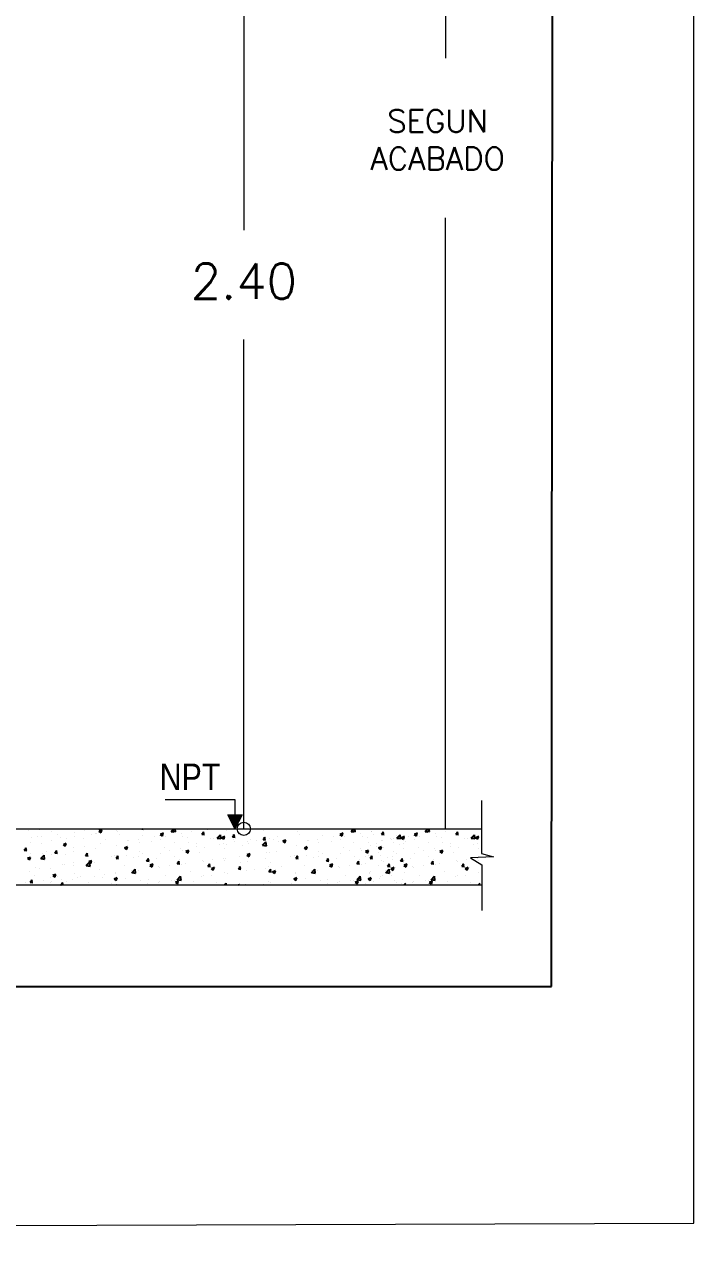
# Model space of a CAD drawing. Header units: inches. Extents: x 1693 to 10990, y 1878 to 5055.
# Drawn here: x 1816.83 to 1839.81, y 2180.96 to 2222.64 of the extents above; entities that cross this region are included whole.
import ezdxf

# ---------------------------------------------------------------- set-up
doc = ezdxf.new("R2010")
doc.units = ezdxf.units.IN
doc.layers.add('DETALLE', color=3, linetype='Continuous')
for name, color, linetype, lineweight in [('DETALLE2', 1, 'Continuous', 5), ('IE LEYENDA', 21, 'Continuous', 13), ('IE-DIAGRAMA', 1, 'Continuous', 0), ('npt', 84, 'Continuous', 13)]:
    doc.layers.add(name, color=color, linetype=linetype, lineweight=lineweight)
doc.styles.add('Arial Narrow', font='ARIALN.TTF')
doc.styles.add('Romans', font='romans.shx')

# ---------------------------------------------------------------- blocks, each defined once
blk = doc.blocks.new('_Origin')
at = {"color": 0, "linetype": 'ByBlock', "lineweight": -2}
blk.add_line((0, 0), (-1, 0), dxfattribs=at)
blk.add_circle((0, 0), 0.5, dxfattribs=at)

msp = doc.modelspace()

# ---------------------------------------------------------------- hatches: boundary and pattern name
at = {"layer": 'npt', "ltscale": 0.25}
msp.add_hatch(color=4, dxfattribs=at).paths.add_polyline_path([(1823.816, 2195.486), (1824.306, 2195.486), (1824.061, 2195.006)])

# ---------------------------------------------------------------- linework, layer by layer
at = {"color": 6, "lineweight": 5}
for p, q in [((1831.284, 2240.8), (1831.284, 2221.47)), ((1824.367, 2231.467), (1824.367, 2215.568)), ((1831.284, 2195.006), (1831.284, 2215.985)), ((1824.367, 2195.461), (1824.367, 2211.813))]:
    msp.add_line(p, q, dxfattribs=at)
at = {"color": 3, "linetype": 'Continuous'}
for p, q in [((1816.974, 2194.945), (1816.974, 2194.945)), ((1817.354, 2195.006), (1817.363, 2195)), ((1817.363, 2195), (1817.365, 2195.006)), ((1818.906, 2194.944), (1818.906, 2194.944)), ((1819.273, 2194.992), (1819.273, 2194.992)), ((1819.393, 2194.932), (1819.466, 2194.882)), ((1819.399, 2194.945), (1819.502, 2194.984)), ((1819.467, 2194.882), (1819.496, 2194.971)), ((1819.982, 2194.955), (1819.982, 2194.955)), ((1820.027, 2194.929), (1820.027, 2194.929)), ((1820.864, 2195.006), (1820.914, 2195.001)), ((1820.896, 2194.998), (1820.894, 2195.006)), ((1821.876, 2194.918), (1821.947, 2195.002)), ((1821.886, 2194.933), (1822.016, 2194.913)), ((1821.888, 2194.928), (1821.963, 2195.006)), ((1821.946, 2194.906), (1821.929, 2194.998)), ((1822.015, 2194.907), (1822.003, 2195.006)), ((1823.132, 2194.974), (1823.132, 2194.974)), ((1823.772, 2194.961), (1823.772, 2194.961)), ((1825.043, 2194.961), (1825.043, 2194.961)), ((1826.197, 2194.929), (1826.197, 2194.929)), ((1828.046, 2194.918), (1828.116, 2195.002)), ((1828.055, 2194.933), (1828.185, 2194.913)), ((1828.057, 2194.928), (1828.132, 2195.006)), ((1828.115, 2194.906), (1828.098, 2194.998)), ((1828.184, 2194.907), (1828.173, 2195.006)), ((1828.746, 2194.929), (1828.746, 2194.929)), ((1830.595, 2194.918), (1830.666, 2195.002)), ((1830.605, 2194.933), (1830.735, 2194.913)), ((1830.607, 2194.928), (1830.682, 2195.006)), ((1830.665, 2194.906), (1830.648, 2194.998)), ((1830.734, 2194.907), (1830.722, 2195.006)), ((1817.037, 2194.529), (1817.037, 2194.529)), ((1817.061, 2194.701), (1817.061, 2194.701)), ((1817.282, 2194.749), (1817.282, 2194.749)), ((1817.421, 2194.516), (1817.421, 2194.516)), ((1817.427, 2194.749), (1817.427, 2194.749)), ((1817.755, 2194.912), (1817.755, 2194.912)), ((1817.776, 2194.622), (1817.776, 2194.622)), ((1817.982, 2194.822), (1817.982, 2194.822)), ((1818.064, 2194.716), (1818.064, 2194.716)), ((1818.17, 2194.473), (1818.272, 2194.512)), ((1818.275, 2194.662), (1818.275, 2194.662)), ((1818.536, 2194.732), (1818.536, 2194.732)), ((1818.537, 2194.879), (1818.537, 2194.879)), ((1818.845, 2194.683), (1818.845, 2194.683)), ((1819.129, 2194.809), (1819.129, 2194.809)), ((1819.288, 2194.835), (1819.288, 2194.835)), ((1819.318, 2194.846), (1819.318, 2194.846)), ((1819.627, 2194.65), (1819.627, 2194.65)), ((1820.099, 2194.813), (1820.099, 2194.813)), ((1820.366, 2194.61), (1820.366, 2194.61)), ((1820.408, 2194.617), (1820.408, 2194.617)), ((1820.733, 2194.658), (1820.733, 2194.658)), ((1820.77, 2194.551), (1820.77, 2194.551)), ((1820.881, 2194.78), (1820.881, 2194.78)), ((1821.189, 2194.584), (1821.189, 2194.584)), ((1821.287, 2194.731), (1821.287, 2194.731)), ((1821.497, 2194.814), (1821.57, 2194.765)), ((1821.503, 2194.828), (1821.606, 2194.867)), ((1821.521, 2194.654), (1821.521, 2194.654)), ((1821.57, 2194.765), (1821.6, 2194.854)), ((1821.662, 2194.747), (1821.662, 2194.747)), ((1821.876, 2194.917), (1821.964, 2194.909)), ((1821.971, 2194.551), (1821.971, 2194.551)), ((1822.211, 2194.853), (1822.211, 2194.853)), ((1822.261, 2194.748), (1822.261, 2194.748)), ((1822.443, 2194.714), (1822.443, 2194.714)), ((1822.483, 2194.522), (1822.483, 2194.522)), ((1822.578, 2194.901), (1822.578, 2194.901)), ((1822.752, 2194.517), (1822.752, 2194.517)), ((1822.926, 2194.826), (1822.997, 2194.91)), ((1822.926, 2194.825), (1823.014, 2194.818)), ((1822.995, 2194.814), (1822.979, 2194.906)), ((1823.021, 2194.858), (1823.021, 2194.858)), ((1823.225, 2194.681), (1823.225, 2194.681)), ((1823.336, 2194.668), (1823.336, 2194.668)), ((1823.448, 2194.691), (1823.578, 2194.67)), ((1823.45, 2194.685), (1823.564, 2194.804)), ((1823.577, 2194.665), (1823.561, 2194.804)), ((1823.601, 2194.697), (1823.673, 2194.648)), ((1823.607, 2194.71), (1823.709, 2194.75)), ((1823.672, 2194.518), (1823.672, 2194.518)), ((1823.674, 2194.648), (1823.703, 2194.736)), ((1823.976, 2194.734), (1824.047, 2194.818)), ((1823.976, 2194.733), (1824.063, 2194.726)), ((1824.006, 2194.648), (1824.006, 2194.648)), ((1824.045, 2194.722), (1824.028, 2194.814)), ((1824.038, 2194.566), (1824.038, 2194.566)), ((1824.19, 2194.815), (1824.19, 2194.815)), ((1824.494, 2194.567), (1824.494, 2194.567)), ((1824.592, 2194.639), (1824.592, 2194.639)), ((1824.787, 2194.615), (1824.787, 2194.615)), ((1825.012, 2194.443), (1825.126, 2194.562)), ((1825.026, 2194.642), (1825.096, 2194.726)), ((1825.026, 2194.641), (1825.113, 2194.634)), ((1825.095, 2194.63), (1825.078, 2194.722)), ((1825.139, 2194.423), (1825.123, 2194.562)), ((1825.254, 2194.677), (1825.254, 2194.677)), ((1825.394, 2194.64), (1825.394, 2194.64)), ((1825.517, 2194.761), (1825.517, 2194.761)), ((1825.569, 2194.582), (1825.569, 2194.582)), ((1825.704, 2194.58), (1825.777, 2194.531)), ((1825.71, 2194.593), (1825.813, 2194.633)), ((1825.777, 2194.531), (1825.807, 2194.619)), ((1826.269, 2194.813), (1826.269, 2194.813)), ((1826.536, 2194.61), (1826.536, 2194.61)), ((1826.577, 2194.617), (1826.577, 2194.617)), ((1826.902, 2194.658), (1826.902, 2194.658)), ((1826.939, 2194.551), (1826.939, 2194.551)), ((1827.05, 2194.78), (1827.05, 2194.78)), ((1827.359, 2194.584), (1827.359, 2194.584)), ((1827.456, 2194.731), (1827.456, 2194.731)), ((1827.666, 2194.814), (1827.739, 2194.765)), ((1827.672, 2194.828), (1827.775, 2194.867)), ((1827.691, 2194.654), (1827.691, 2194.654)), ((1827.74, 2194.765), (1827.769, 2194.854)), ((1827.831, 2194.747), (1827.831, 2194.747)), ((1828.046, 2194.917), (1828.133, 2194.909)), ((1828.14, 2194.551), (1828.14, 2194.551)), ((1828.381, 2194.853), (1828.381, 2194.853)), ((1828.43, 2194.748), (1828.43, 2194.748)), ((1828.613, 2194.714), (1828.613, 2194.714)), ((1828.652, 2194.522), (1828.652, 2194.522)), ((1828.747, 2194.901), (1828.747, 2194.901)), ((1828.818, 2194.813), (1828.818, 2194.813)), ((1828.921, 2194.517), (1828.921, 2194.517)), ((1829.085, 2194.61), (1829.085, 2194.61)), ((1829.095, 2194.826), (1829.166, 2194.91)), ((1829.095, 2194.825), (1829.183, 2194.818)), ((1829.127, 2194.617), (1829.127, 2194.617)), ((1829.165, 2194.814), (1829.148, 2194.906)), ((1829.19, 2194.858), (1829.19, 2194.858)), ((1829.394, 2194.681), (1829.394, 2194.681)), ((1829.452, 2194.658), (1829.452, 2194.658)), ((1829.489, 2194.551), (1829.489, 2194.551)), ((1829.506, 2194.668), (1829.506, 2194.668)), ((1829.6, 2194.78), (1829.6, 2194.78)), ((1829.617, 2194.691), (1829.747, 2194.67)), ((1829.619, 2194.685), (1829.733, 2194.804)), ((1829.746, 2194.665), (1829.73, 2194.804)), ((1829.77, 2194.697), (1829.843, 2194.648)), ((1829.776, 2194.71), (1829.878, 2194.75)), ((1829.841, 2194.518), (1829.841, 2194.518)), ((1829.843, 2194.648), (1829.873, 2194.736)), ((1829.908, 2194.584), (1829.908, 2194.584)), ((1830.006, 2194.731), (1830.006, 2194.731)), ((1830.216, 2194.814), (1830.289, 2194.765)), ((1830.222, 2194.828), (1830.324, 2194.867)), ((1830.24, 2194.654), (1830.24, 2194.654)), ((1830.289, 2194.765), (1830.319, 2194.854)), ((1830.381, 2194.747), (1830.381, 2194.747)), ((1830.595, 2194.917), (1830.683, 2194.909)), ((1830.69, 2194.551), (1830.69, 2194.551)), ((1830.93, 2194.853), (1830.93, 2194.853)), ((1830.98, 2194.748), (1830.98, 2194.748)), ((1831.162, 2194.714), (1831.162, 2194.714)), ((1831.202, 2194.522), (1831.202, 2194.522)), ((1831.297, 2194.901), (1831.297, 2194.901)), ((1831.471, 2194.517), (1831.471, 2194.517)), ((1831.645, 2194.826), (1831.716, 2194.91)), ((1831.645, 2194.825), (1831.732, 2194.818)), ((1831.714, 2194.814), (1831.697, 2194.906)), ((1831.74, 2194.858), (1831.74, 2194.858)), ((1831.944, 2194.681), (1831.944, 2194.681)), ((1832.055, 2194.668), (1832.055, 2194.668)), ((1832.167, 2194.691), (1832.297, 2194.67)), ((1832.169, 2194.685), (1832.283, 2194.804)), ((1832.296, 2194.665), (1832.28, 2194.804)), ((1832.319, 2194.697), (1832.392, 2194.648)), ((1832.325, 2194.71), (1832.428, 2194.75)), ((1832.391, 2194.518), (1832.391, 2194.518)), ((1832.393, 2194.648), (1832.422, 2194.736)), ((1816.83, 2194.276), (1816.901, 2194.36)), ((1816.83, 2194.275), (1816.917, 2194.268)), ((1816.899, 2194.264), (1816.882, 2194.356)), ((1817.042, 2194.172), (1817.042, 2194.172)), ((1817.396, 2193.986), (1817.51, 2194.105)), ((1817.464, 2194.168), (1817.464, 2194.168)), ((1817.523, 2193.966), (1817.506, 2194.105)), ((1817.597, 2194.245), (1817.597, 2194.245)), ((1817.758, 2194.135), (1817.758, 2194.135)), ((1817.88, 2194.184), (1817.95, 2194.268)), ((1817.88, 2194.183), (1817.967, 2194.176)), ((1817.949, 2194.172), (1817.932, 2194.264)), ((1818.164, 2194.459), (1818.236, 2194.41)), ((1818.237, 2194.41), (1818.266, 2194.499)), ((1818.245, 2194.135), (1818.245, 2194.135)), ((1818.519, 2194.245), (1818.519, 2194.245)), ((1818.521, 2194.367), (1818.521, 2194.367)), ((1818.888, 2194.415), (1818.888, 2194.415)), ((1818.93, 2194.092), (1819, 2194.176)), ((1818.93, 2194.092), (1819.017, 2194.084)), ((1818.999, 2194.081), (1818.982, 2194.172)), ((1819.027, 2194.102), (1819.027, 2194.102)), ((1819.27, 2194.348), (1819.27, 2194.348)), ((1819.442, 2194.488), (1819.442, 2194.488)), ((1820.01, 2194.442), (1820.01, 2194.442)), ((1820.267, 2194.342), (1820.34, 2194.293)), ((1820.273, 2194.356), (1820.376, 2194.395)), ((1820.34, 2194.293), (1820.37, 2194.382)), ((1820.775, 2194.229), (1820.775, 2194.229)), ((1820.902, 2194.154), (1820.902, 2194.154)), ((1821.503, 2194.167), (1821.503, 2194.167)), ((1821.629, 2194.375), (1821.629, 2194.375)), ((1821.826, 2194.275), (1821.826, 2194.275)), ((1822.193, 2194.324), (1822.193, 2194.324)), ((1822.243, 2194.261), (1822.243, 2194.261)), ((1822.371, 2194.225), (1822.443, 2194.176)), ((1822.377, 2194.238), (1822.479, 2194.278)), ((1822.444, 2194.176), (1822.474, 2194.264)), ((1822.747, 2194.397), (1822.747, 2194.397)), ((1822.833, 2194.2), (1822.833, 2194.2)), ((1823.003, 2194.371), (1823.003, 2194.371)), ((1823.533, 2194.484), (1823.533, 2194.484)), ((1823.687, 2194.347), (1823.687, 2194.347)), ((1823.755, 2194.474), (1823.755, 2194.474)), ((1824.315, 2194.451), (1824.315, 2194.451)), ((1824.474, 2194.108), (1824.547, 2194.059)), ((1824.48, 2194.121), (1824.583, 2194.16)), ((1824.541, 2194.493), (1824.541, 2194.493)), ((1824.547, 2194.059), (1824.577, 2194.147)), ((1825.01, 2194.448), (1825.14, 2194.428)), ((1825.096, 2194.418), (1825.096, 2194.418)), ((1825.132, 2194.184), (1825.132, 2194.184)), ((1825.236, 2194.19), (1825.236, 2194.19)), ((1825.498, 2194.232), (1825.498, 2194.232)), ((1826.179, 2194.442), (1826.179, 2194.442)), ((1826.436, 2194.342), (1826.509, 2194.293)), ((1826.443, 2194.356), (1826.545, 2194.395)), ((1826.51, 2194.293), (1826.539, 2194.382)), ((1826.945, 2194.229), (1826.945, 2194.229)), ((1827.071, 2194.154), (1827.071, 2194.154)), ((1827.673, 2194.167), (1827.673, 2194.167)), ((1827.798, 2194.375), (1827.798, 2194.375)), ((1827.996, 2194.275), (1827.996, 2194.275)), ((1828.362, 2194.324), (1828.362, 2194.324)), ((1828.412, 2194.261), (1828.412, 2194.261)), ((1828.54, 2194.225), (1828.613, 2194.176)), ((1828.546, 2194.238), (1828.649, 2194.278)), ((1828.613, 2194.176), (1828.643, 2194.264)), ((1828.728, 2194.442), (1828.728, 2194.442)), ((1828.917, 2194.397), (1828.917, 2194.397)), ((1828.986, 2194.342), (1829.059, 2194.293)), ((1828.992, 2194.356), (1829.095, 2194.395)), ((1829.003, 2194.2), (1829.003, 2194.2)), ((1829.059, 2194.293), (1829.089, 2194.382)), ((1829.172, 2194.371), (1829.172, 2194.371)), ((1829.494, 2194.229), (1829.494, 2194.229)), ((1829.621, 2194.154), (1829.621, 2194.154)), ((1829.703, 2194.484), (1829.703, 2194.484)), ((1829.856, 2194.347), (1829.856, 2194.347)), ((1830.222, 2194.167), (1830.222, 2194.167)), ((1830.348, 2194.375), (1830.348, 2194.375)), ((1830.545, 2194.275), (1830.545, 2194.275)), ((1830.912, 2194.324), (1830.912, 2194.324)), ((1830.962, 2194.261), (1830.962, 2194.261)), ((1831.09, 2194.225), (1831.162, 2194.176)), ((1831.096, 2194.238), (1831.198, 2194.278)), ((1831.163, 2194.176), (1831.192, 2194.264)), ((1831.466, 2194.397), (1831.466, 2194.397)), ((1831.552, 2194.2), (1831.552, 2194.2)), ((1831.722, 2194.371), (1831.722, 2194.371)), ((1832.252, 2194.484), (1832.252, 2194.484)), ((1832.406, 2194.347), (1832.406, 2194.347)), ((1816.934, 2193.987), (1817.007, 2193.938)), ((1816.94, 2194.001), (1817.042, 2194.04)), ((1817.007, 2193.938), (1817.037, 2194.027)), ((1817.019, 2194.041), (1817.019, 2194.041)), ((1817.393, 2193.991), (1817.523, 2193.971)), ((1818.136, 2193.789), (1818.136, 2193.789)), ((1818.215, 2193.789), (1818.215, 2193.789)), ((1818.501, 2193.758), (1818.501, 2193.758)), ((1818.502, 2193.838), (1818.502, 2193.838)), ((1818.955, 2193.749), (1819.086, 2193.729)), ((1818.958, 2193.744), (1819.072, 2193.863)), ((1819.037, 2193.87), (1819.11, 2193.821)), ((1819.043, 2193.884), (1819.146, 2193.923)), ((1819.057, 2193.911), (1819.057, 2193.911)), ((1819.068, 2193.936), (1819.068, 2193.936)), ((1819.085, 2193.724), (1819.069, 2193.863)), ((1819.11, 2193.821), (1819.14, 2193.909)), ((1819.252, 2193.861), (1819.252, 2193.861)), ((1819.808, 2194.069), (1819.808, 2194.069)), ((1819.922, 2194.082), (1819.922, 2194.082)), ((1819.98, 2194), (1820.05, 2194.085)), ((1819.98, 2194), (1820.067, 2193.992)), ((1819.981, 2194.032), (1819.981, 2194.032)), ((1819.992, 2193.954), (1819.992, 2193.954)), ((1820.049, 2193.989), (1820.032, 2194.08)), ((1820.273, 2193.761), (1820.273, 2193.761)), ((1820.348, 2194.081), (1820.348, 2194.081)), ((1820.589, 2194.036), (1820.589, 2194.036)), ((1820.752, 2194.064), (1820.752, 2194.064)), ((1821.029, 2193.909), (1821.1, 2193.993)), ((1821.029, 2193.908), (1821.117, 2193.9)), ((1821.099, 2193.897), (1821.082, 2193.989)), ((1821.126, 2193.907), (1821.126, 2193.907)), ((1821.141, 2193.753), (1821.214, 2193.704)), ((1821.147, 2193.766), (1821.249, 2193.806)), ((1821.214, 2193.704), (1821.244, 2193.792)), ((1821.371, 2194.003), (1821.371, 2194.003)), ((1821.441, 2193.698), (1821.441, 2193.698)), ((1821.486, 2193.68), (1821.486, 2193.68)), ((1821.808, 2193.746), (1821.808, 2193.746)), ((1821.98, 2194.054), (1821.98, 2194.054)), ((1822.079, 2193.817), (1822.15, 2193.901)), ((1822.079, 2193.816), (1822.167, 2193.808)), ((1822.149, 2193.805), (1822.132, 2193.897)), ((1822.152, 2193.97), (1822.152, 2193.97)), ((1822.225, 2193.774), (1822.225, 2193.774)), ((1822.362, 2193.819), (1822.362, 2193.819)), ((1822.934, 2193.937), (1822.934, 2193.937)), ((1822.985, 2193.883), (1822.985, 2193.883)), ((1823.129, 2193.725), (1823.2, 2193.809)), ((1823.129, 2193.724), (1823.217, 2193.717)), ((1823.199, 2193.713), (1823.182, 2193.805)), ((1823.25, 2193.649), (1823.353, 2193.688)), ((1823.287, 2193.941), (1823.287, 2193.941)), ((1823.318, 2193.587), (1823.347, 2193.675)), ((1823.392, 2193.688), (1823.392, 2193.688)), ((1823.653, 2193.989), (1823.653, 2193.989)), ((1823.715, 2193.904), (1823.715, 2193.904)), ((1823.737, 2193.986), (1823.737, 2193.986)), ((1824.179, 2193.633), (1824.25, 2193.717)), ((1824.207, 2194.062), (1824.207, 2194.062)), ((1824.248, 2193.621), (1824.231, 2193.713)), ((1824.246, 2193.835), (1824.246, 2193.835)), ((1824.476, 2194.08), (1824.476, 2194.08)), ((1824.496, 2193.871), (1824.496, 2193.871)), ((1825.1, 2193.981), (1825.1, 2193.981)), ((1825.219, 2193.703), (1825.219, 2193.703)), ((1825.278, 2193.838), (1825.278, 2193.838)), ((1825.667, 2193.728), (1825.667, 2193.728)), ((1825.977, 2194.069), (1825.977, 2194.069)), ((1826.091, 2194.082), (1826.091, 2194.082)), ((1826.149, 2194), (1826.22, 2194.085)), ((1826.149, 2194), (1826.236, 2193.992)), ((1826.151, 2194.032), (1826.151, 2194.032)), ((1826.161, 2193.954), (1826.161, 2193.954)), ((1826.218, 2193.989), (1826.201, 2194.08)), ((1826.442, 2193.761), (1826.442, 2193.761)), ((1826.517, 2194.081), (1826.517, 2194.081)), ((1826.759, 2194.036), (1826.759, 2194.036)), ((1826.921, 2194.064), (1826.921, 2194.064)), ((1827.199, 2193.909), (1827.269, 2193.993)), ((1827.199, 2193.908), (1827.286, 2193.9)), ((1827.268, 2193.897), (1827.251, 2193.989)), ((1827.295, 2193.907), (1827.295, 2193.907)), ((1827.31, 2193.753), (1827.383, 2193.704)), ((1827.316, 2193.766), (1827.419, 2193.806)), ((1827.383, 2193.704), (1827.413, 2193.792)), ((1827.54, 2194.003), (1827.54, 2194.003)), ((1827.611, 2193.698), (1827.611, 2193.698)), ((1827.655, 2193.68), (1827.655, 2193.68)), ((1827.977, 2193.746), (1827.977, 2193.746)), ((1828.149, 2194.054), (1828.149, 2194.054)), ((1828.249, 2193.817), (1828.319, 2193.901)), ((1828.249, 2193.816), (1828.336, 2193.808)), ((1828.318, 2193.805), (1828.301, 2193.897)), ((1828.322, 2193.97), (1828.322, 2193.97)), ((1828.394, 2193.774), (1828.394, 2193.774)), ((1828.527, 2194.069), (1828.527, 2194.069)), ((1828.532, 2193.819), (1828.532, 2193.819)), ((1828.641, 2194.082), (1828.641, 2194.082)), ((1828.698, 2194), (1828.786, 2193.992)), ((1828.699, 2194), (1828.769, 2194.085)), ((1828.7, 2194.032), (1828.7, 2194.032)), ((1828.711, 2193.954), (1828.711, 2193.954)), ((1828.768, 2193.989), (1828.751, 2194.08)), ((1828.991, 2193.761), (1828.991, 2193.761)), ((1829.067, 2194.081), (1829.067, 2194.081)), ((1829.103, 2193.937), (1829.103, 2193.937)), ((1829.155, 2193.883), (1829.155, 2193.883)), ((1829.299, 2193.725), (1829.369, 2193.809)), ((1829.299, 2193.724), (1829.386, 2193.717)), ((1829.308, 2194.036), (1829.308, 2194.036)), ((1829.368, 2193.713), (1829.351, 2193.805)), ((1829.42, 2193.649), (1829.522, 2193.688)), ((1829.456, 2193.941), (1829.456, 2193.941)), ((1829.471, 2194.064), (1829.471, 2194.064)), ((1829.487, 2193.587), (1829.517, 2193.675)), ((1829.562, 2193.688), (1829.562, 2193.688)), ((1829.748, 2193.909), (1829.819, 2193.993)), ((1829.748, 2193.908), (1829.836, 2193.9)), ((1829.818, 2193.897), (1829.801, 2193.989)), ((1829.822, 2193.989), (1829.822, 2193.989)), ((1829.845, 2193.907), (1829.845, 2193.907)), ((1829.86, 2193.753), (1829.933, 2193.704)), ((1829.866, 2193.766), (1829.968, 2193.806)), ((1829.884, 2193.904), (1829.884, 2193.904)), ((1829.933, 2193.704), (1829.963, 2193.792)), ((1830.09, 2194.003), (1830.09, 2194.003)), ((1830.16, 2193.698), (1830.16, 2193.698)), ((1830.205, 2193.68), (1830.205, 2193.68)), ((1830.527, 2193.746), (1830.527, 2193.746)), ((1830.699, 2194.054), (1830.699, 2194.054)), ((1830.798, 2193.817), (1830.869, 2193.901)), ((1830.798, 2193.816), (1830.886, 2193.808)), ((1830.868, 2193.805), (1830.851, 2193.897)), ((1830.871, 2193.97), (1830.871, 2193.97)), ((1830.944, 2193.774), (1830.944, 2193.774)), ((1831.081, 2193.819), (1831.081, 2193.819)), ((1831.652, 2193.937), (1831.652, 2193.937)), ((1831.704, 2193.883), (1831.704, 2193.883)), ((1831.848, 2193.725), (1831.919, 2193.809)), ((1831.848, 2193.724), (1831.936, 2193.717)), ((1831.917, 2193.713), (1831.901, 2193.805)), ((1831.969, 2193.649), (1832.072, 2193.688)), ((1832.005, 2193.941), (1832.005, 2193.941)), ((1832.037, 2193.587), (1832.066, 2193.675)), ((1832.111, 2193.688), (1832.111, 2193.688)), ((1832.372, 2193.989), (1832.372, 2193.989)), ((1832.434, 2193.904), (1832.434, 2193.904)), ((1817.001, 2193.554), (1817.001, 2193.554)), ((1817.033, 2193.175), (1817.104, 2193.259)), ((1817.102, 2193.163), (1817.086, 2193.255)), ((1817.179, 2193.42), (1817.179, 2193.42)), ((1817.212, 2193.668), (1817.212, 2193.668)), ((1817.361, 2193.642), (1817.361, 2193.642)), ((1817.712, 2193.321), (1817.712, 2193.321)), ((1817.741, 2193.648), (1817.741, 2193.648)), ((1817.807, 2193.398), (1817.88, 2193.349)), ((1817.813, 2193.411), (1817.916, 2193.451)), ((1817.881, 2193.349), (1817.91, 2193.437)), ((1817.96, 2193.387), (1817.96, 2193.387)), ((1818.117, 2193.26), (1818.117, 2193.26)), ((1818.483, 2193.27), (1818.483, 2193.27)), ((1818.565, 2193.468), (1818.565, 2193.468)), ((1818.672, 2193.333), (1818.672, 2193.333)), ((1818.742, 2193.354), (1818.742, 2193.354)), ((1819.235, 2193.373), (1819.235, 2193.373)), ((1819.419, 2193.614), (1819.419, 2193.614)), ((1819.523, 2193.321), (1819.523, 2193.321)), ((1819.596, 2193.455), (1819.596, 2193.455)), ((1819.911, 2193.281), (1819.984, 2193.232)), ((1819.917, 2193.294), (1820.02, 2193.334)), ((1819.963, 2193.503), (1819.963, 2193.503)), ((1819.974, 2193.467), (1819.974, 2193.467)), ((1819.984, 2193.232), (1820.014, 2193.32)), ((1820.304, 2193.288), (1820.304, 2193.288)), ((1820.517, 2193.576), (1820.517, 2193.576)), ((1820.517, 2193.507), (1820.648, 2193.487)), ((1820.52, 2193.502), (1820.634, 2193.621)), ((1820.647, 2193.481), (1820.631, 2193.62)), ((1820.734, 2193.577), (1820.734, 2193.577)), ((1821.086, 2193.255), (1821.086, 2193.255)), ((1821.685, 2193.395), (1821.685, 2193.395)), ((1822.08, 2193.265), (1822.21, 2193.244)), ((1822.082, 2193.26), (1822.196, 2193.378)), ((1822.209, 2193.239), (1822.193, 2193.378)), ((1822.207, 2193.286), (1822.207, 2193.286)), ((1822.539, 2193.542), (1822.539, 2193.542)), ((1822.902, 2193.364), (1822.902, 2193.364)), ((1822.967, 2193.396), (1822.967, 2193.396)), ((1823.244, 2193.636), (1823.317, 2193.587)), ((1823.268, 2193.412), (1823.268, 2193.412)), ((1823.719, 2193.499), (1823.719, 2193.499)), ((1823.822, 2193.485), (1823.822, 2193.485)), ((1824.179, 2193.632), (1824.267, 2193.625)), ((1824.458, 2193.593), (1824.458, 2193.593)), ((1824.747, 2193.607), (1824.747, 2193.607)), ((1825.113, 2193.655), (1825.113, 2193.655)), ((1825.229, 2193.541), (1825.3, 2193.625)), ((1825.229, 2193.54), (1825.316, 2193.533)), ((1825.298, 2193.529), (1825.281, 2193.621)), ((1825.348, 2193.518), (1825.421, 2193.469)), ((1825.354, 2193.532), (1825.456, 2193.571)), ((1825.421, 2193.469), (1825.451, 2193.558)), ((1826.08, 2193.281), (1826.153, 2193.232)), ((1826.086, 2193.294), (1826.189, 2193.334)), ((1826.132, 2193.503), (1826.132, 2193.503)), ((1826.143, 2193.467), (1826.143, 2193.467)), ((1826.154, 2193.232), (1826.183, 2193.32)), ((1826.474, 2193.288), (1826.474, 2193.288)), ((1826.686, 2193.576), (1826.686, 2193.576)), ((1826.687, 2193.507), (1826.817, 2193.487)), ((1826.689, 2193.502), (1826.803, 2193.621)), ((1826.816, 2193.481), (1826.8, 2193.62)), ((1826.904, 2193.577), (1826.904, 2193.577)), ((1827.255, 2193.255), (1827.255, 2193.255)), ((1827.854, 2193.395), (1827.854, 2193.395)), ((1828.249, 2193.265), (1828.379, 2193.244)), ((1828.251, 2193.26), (1828.365, 2193.378)), ((1828.378, 2193.239), (1828.362, 2193.378)), ((1828.377, 2193.286), (1828.377, 2193.286)), ((1828.63, 2193.281), (1828.703, 2193.232)), ((1828.636, 2193.294), (1828.738, 2193.334)), ((1828.682, 2193.503), (1828.682, 2193.503)), ((1828.693, 2193.467), (1828.693, 2193.467)), ((1828.703, 2193.232), (1828.733, 2193.32)), ((1828.708, 2193.542), (1828.708, 2193.542)), ((1829.023, 2193.288), (1829.023, 2193.288)), ((1829.071, 2193.364), (1829.071, 2193.364)), ((1829.137, 2193.396), (1829.137, 2193.396)), ((1829.236, 2193.576), (1829.236, 2193.576)), ((1829.236, 2193.507), (1829.367, 2193.487)), ((1829.239, 2193.502), (1829.353, 2193.621)), ((1829.366, 2193.481), (1829.35, 2193.62)), ((1829.414, 2193.636), (1829.487, 2193.587)), ((1829.437, 2193.412), (1829.437, 2193.412)), ((1829.453, 2193.577), (1829.453, 2193.577)), ((1829.805, 2193.255), (1829.805, 2193.255)), ((1829.888, 2193.499), (1829.888, 2193.499)), ((1830.404, 2193.395), (1830.404, 2193.395)), ((1830.799, 2193.265), (1830.929, 2193.244)), ((1830.801, 2193.26), (1830.915, 2193.378)), ((1830.928, 2193.239), (1830.912, 2193.378)), ((1830.926, 2193.286), (1830.926, 2193.286)), ((1831.258, 2193.542), (1831.258, 2193.542)), ((1831.62, 2193.364), (1831.62, 2193.364)), ((1831.686, 2193.396), (1831.686, 2193.396)), ((1831.963, 2193.636), (1832.036, 2193.587)), ((1831.987, 2193.412), (1831.987, 2193.412)), ((1832.438, 2193.499), (1832.438, 2193.499)), ((1816.858, 2193.175), (1816.858, 2193.175)), ((1817.033, 2193.174), (1817.121, 2193.167)), ((1817.488, 2193.224), (1817.488, 2193.224)), ((1817.723, 2193.161), (1817.723, 2193.161)), ((1817.751, 2193.212), (1817.751, 2193.212)), ((1818.083, 2193.083), (1818.154, 2193.167)), ((1818.083, 2193.082), (1818.092, 2193.082)), ((1818.15, 2193.082), (1818.135, 2193.163)), ((1818.269, 2193.191), (1818.269, 2193.191)), ((1819.05, 2193.158), (1819.05, 2193.158)), ((1819.832, 2193.125), (1819.832, 2193.125)), ((1819.978, 2193.102), (1819.978, 2193.102)), ((1820.613, 2193.092), (1820.613, 2193.092)), ((1820.716, 2193.09), (1820.716, 2193.09)), ((1820.832, 2193.248), (1820.832, 2193.248)), ((1821.056, 2193.121), (1821.056, 2193.121)), ((1821.423, 2193.169), (1821.423, 2193.169)), ((1821.468, 2193.193), (1821.468, 2193.193)), ((1821.867, 2193.222), (1821.867, 2193.222)), ((1821.977, 2193.242), (1821.977, 2193.242)), ((1822.015, 2193.164), (1822.087, 2193.115)), ((1822.021, 2193.177), (1822.123, 2193.216)), ((1822.088, 2193.114), (1822.117, 2193.203)), ((1822.649, 2193.189), (1822.649, 2193.189)), ((1823.43, 2193.156), (1823.43, 2193.156)), ((1823.706, 2193.082), (1823.758, 2193.136)), ((1823.761, 2193.082), (1823.755, 2193.136)), ((1824.181, 2193.082), (1824.227, 2193.099)), ((1824.211, 2193.123), (1824.211, 2193.123)), ((1824.22, 2193.082), (1824.221, 2193.086)), ((1824.44, 2193.106), (1824.44, 2193.106)), ((1824.993, 2193.09), (1824.993, 2193.09)), ((1825.039, 2193.108), (1825.039, 2193.108)), ((1825.201, 2193.215), (1825.201, 2193.215)), ((1825.282, 2193.15), (1825.282, 2193.15)), ((1826.001, 2193.125), (1826.001, 2193.125)), ((1827.001, 2193.248), (1827.001, 2193.248)), ((1827.226, 2193.121), (1827.226, 2193.121)), ((1827.592, 2193.169), (1827.592, 2193.169)), ((1827.637, 2193.193), (1827.637, 2193.193)), ((1828.036, 2193.222), (1828.036, 2193.222)), ((1828.146, 2193.242), (1828.146, 2193.242)), ((1828.184, 2193.164), (1828.257, 2193.115)), ((1828.19, 2193.177), (1828.292, 2193.216)), ((1828.257, 2193.114), (1828.287, 2193.203)), ((1828.551, 2193.125), (1828.551, 2193.125)), ((1828.818, 2193.189), (1828.818, 2193.189)), ((1829.55, 2193.248), (1829.55, 2193.248)), ((1829.599, 2193.156), (1829.599, 2193.156)), ((1829.775, 2193.121), (1829.775, 2193.121)), ((1829.875, 2193.082), (1829.928, 2193.136)), ((1830.142, 2193.169), (1830.142, 2193.169)), ((1830.187, 2193.193), (1830.187, 2193.193)), ((1830.586, 2193.222), (1830.586, 2193.222)), ((1830.696, 2193.242), (1830.696, 2193.242)), ((1830.733, 2193.164), (1830.806, 2193.115)), ((1830.74, 2193.177), (1830.842, 2193.216)), ((1830.807, 2193.114), (1830.836, 2193.203)), ((1831.367, 2193.189), (1831.367, 2193.189)), ((1832.149, 2193.156), (1832.149, 2193.156)), ((1832.425, 2193.082), (1832.477, 2193.136))]:
    msp.add_line(p, q, dxfattribs=at)
at = {"color": 3, "lineweight": 5}
for p, q in [((1820.247, 2195.006), (1824.823, 2195.006)), ((1827.164, 2195.006), (1831.74, 2195.006))]:
    msp.add_line(p, q, dxfattribs=at)
at = {"layer": 'DETALLE', "ltscale": 5}
for p, q in [((1834.93, 2189.594), (1834.993, 2250.931)), ((1761.978, 2189.594), (1834.93, 2189.594))]:
    msp.add_line(p, q, dxfattribs=at)
at = {"layer": 'DETALLE2'}
for p, q in [((1832.523, 2195.978), (1832.523, 2194.162)), ((1762.706, 2195.006), (1832.523, 2195.006)), ((1832.523, 2194.162), (1832.932, 2194.051)), ((1832.932, 2194.051), (1832.15, 2194.009)), ((1832.15, 2194.009), (1832.534, 2193.771)), ((1832.534, 2193.771), (1832.534, 2192.199)), ((1762.717, 2193.082), (1832.534, 2193.082))]:
    msp.add_line(p, q, dxfattribs=at)
at = {"layer": 'IE-DIAGRAMA', "linetype": 'Continuous'}
for p, q in [((1839.81, 2181.463), (1839.811, 2358.011)), ((1693.303, 2180.965), (1839.81, 2181.463))]:
    msp.add_line(p, q, dxfattribs=at)
at = {"layer": 'npt'}
for p, q in [((1821.664, 2196.018), (1824.061, 2196.018)), ((1824.061, 2196.018), (1824.061, 2195.486))]:
    msp.add_line(p, q, dxfattribs=at)
at = {"layer": 'npt', "color": 4}
msp.add_line((1823.529, 2195.006), (1824.591, 2195.006), dxfattribs=at)
at = {"layer": 'npt'}
msp.add_lwpolyline([(1824.061, 2195.006), (1823.816, 2195.486), (1824.306, 2195.486)], close=True, dxfattribs=at)

# ---------------------------------------------------------------- block references
at = {"color": 6, "lineweight": 5, "xscale": 0.4557647410608597, "yscale": 0.4557647410608597, "zscale": 0.4557647410608597, "rotation": 270}
msp.add_blockref('_Origin', (1824.367, 2195.006), dxfattribs=at)

# ---------------------------------------------------------------- texts
at = {"color": 3, "attachment_point": 5, "style": 'Romans'}
for s, insert, char_height in [('\\A1;SEGUN \\PACABADO', (1831.02, 2218.672), 0.7746), ('\\A1;2.40', (1824.367, 2213.814), 1.2154)]:
    msp.add_mtext(s, dxfattribs=dict(at, insert=insert, char_height=char_height))
at = {"layer": 'IE LEYENDA', "color": 3, "style": 'Arial Narrow'}
msp.add_text('NPT', height=0.9112, dxfattribs=at).set_placement((1821.474, 2196.338))

doc.saveas('drawing.dxf')
